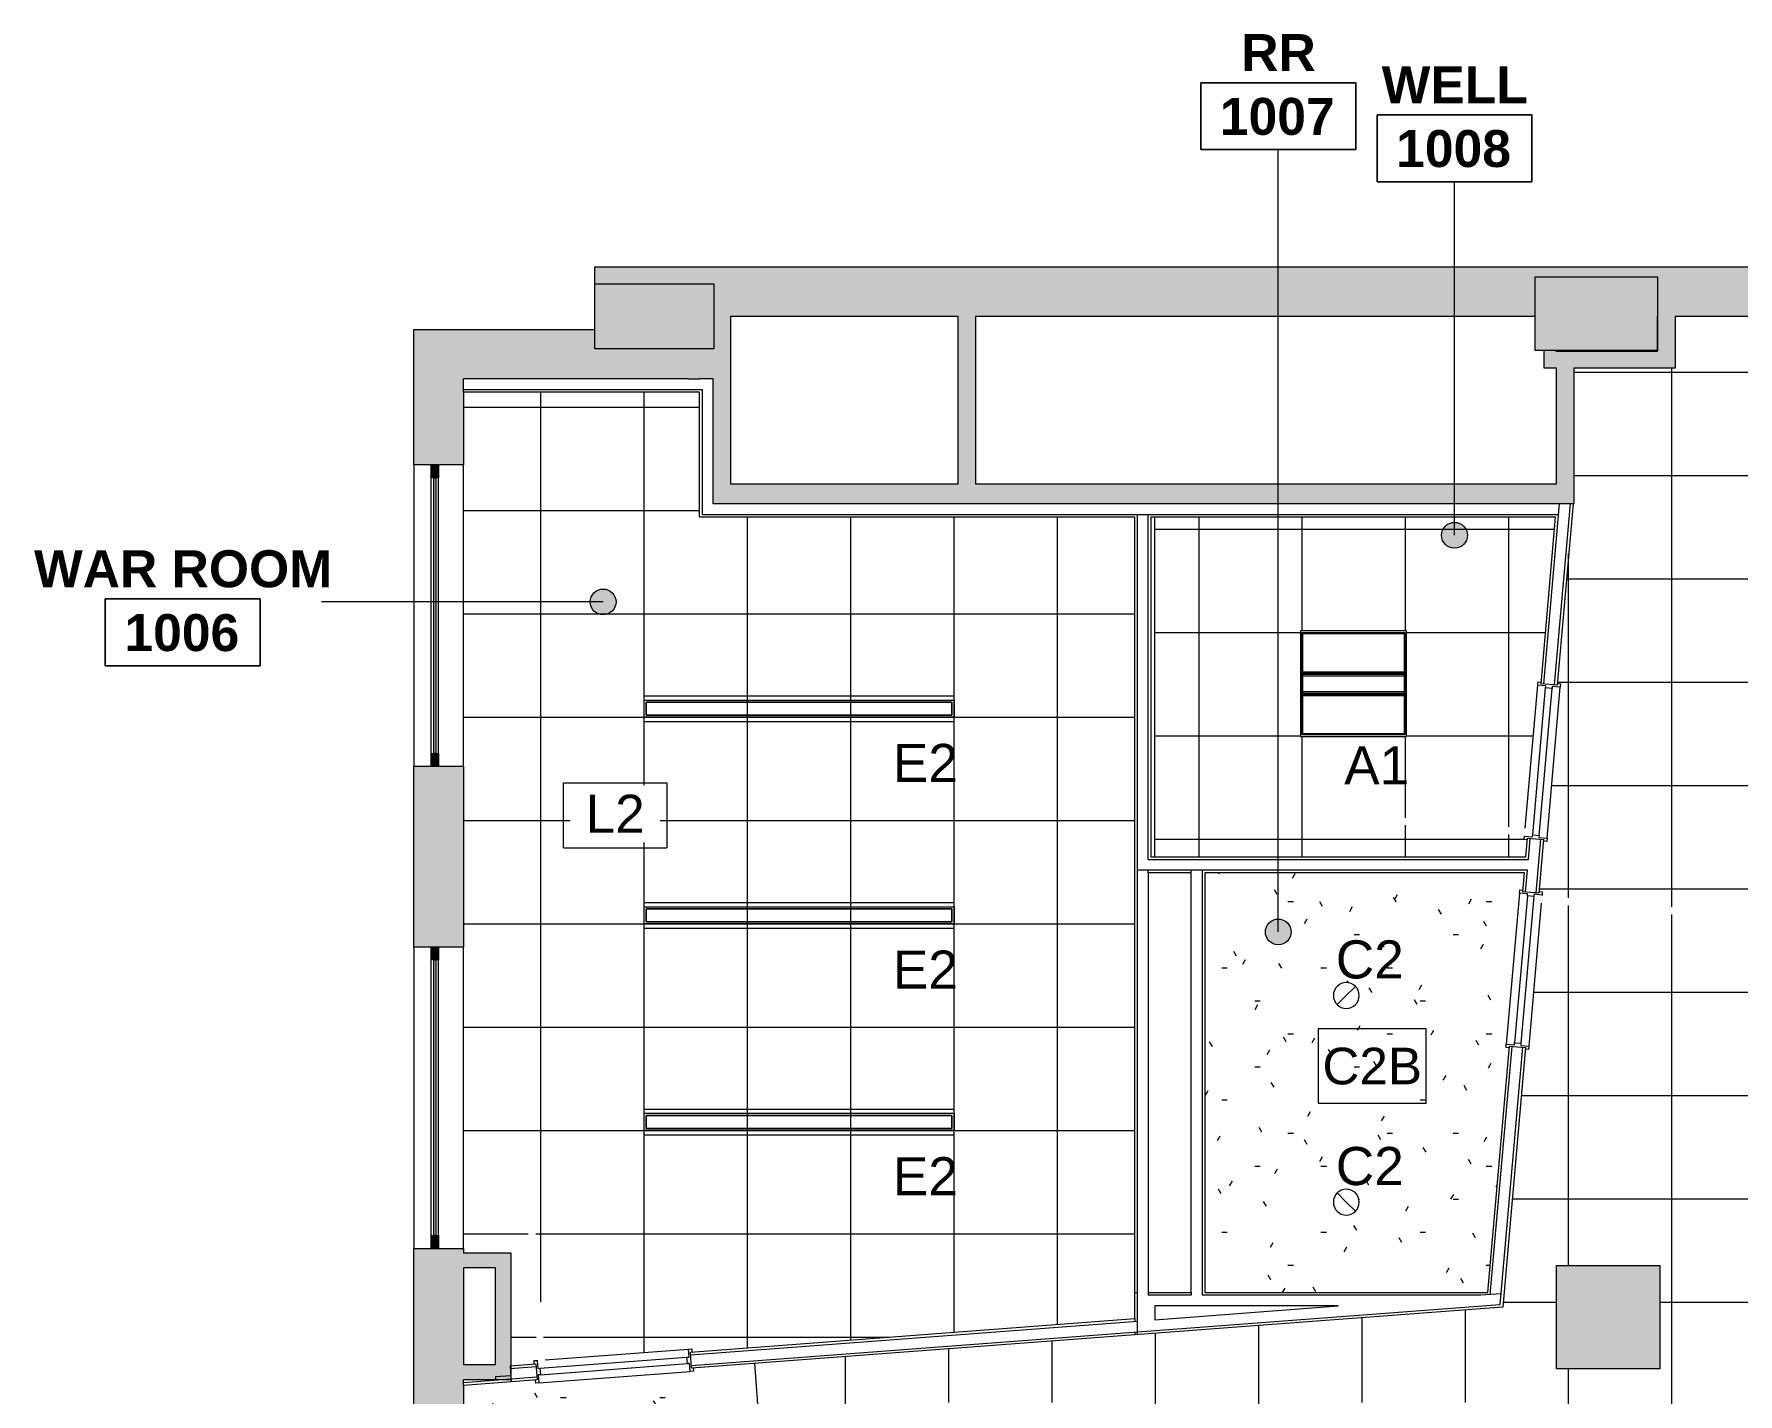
# Model space of a CAD drawing. Header units: inches. Extents: x 4387 to 7158, y 1246 to 2590.
# Drawn here: x 5084.7 to 5480.6, y 2274.1 to 2590 of the extents above; entities that cross this region are included whole.
import ezdxf

# ---------------------------------------------------------------- set-up
doc = ezdxf.new("R2010")
doc.units = ezdxf.units.IN
doc.header["$MEASUREMENT"] = 0
for name, color, linetype, lineweight in [('A-ANNO-KEYN', 231, 'Continuous', 9), ('A-AREA-IDEN', 2, 'Continuous', 9), ('A-CLNG', 13, 'Continuous', 13), ('A-CLNG-IDEN', 151, 'Continuous', 9), ('A-CLNG-PATT', 13, 'Continuous', 13), ('A-DOOR', 31, 'Continuous', 13), ('A-GLAZ-CURT', 52, 'Continuous', 13), ('A-GLAZ-CWMG', 51, 'Continuous', 13), ('A-WALL', 113, 'Continuous', 13), ('A-WALL-PATT', 111, 'Continuous', 13), ('E-LITE-EQPM', 33, 'Continuous', 9), ('E-LITE-EQPM-IDEN', 33, 'Continuous', 9), ('I-WALL', 2, 'Continuous', 13), ('S-COLS', 52, 'Continuous', 13)]:
    doc.layers.add(name, color=color, linetype=linetype, lineweight=lineweight)
doc.styles.add('Arial', font='arial.ttf', dxfattribs={"height": 8.851796})
doc.styles.add('Swis721 Lt BT', font='swissl.ttf', dxfattribs={"height": 8.514638})
doc.styles.add('Swis721 Lt BT_B', font='', dxfattribs={"height": 8.583975})
doc.styles.get('Swis721 Lt BT_B').set_extended_font_data('Swis721 Lt BT', bold=True)
pattern_1 = [(0, (0, 0), (30.72, 7.68), [1.267, -21.773, 1.267, -21.773, -122.88]), (0, (0, 0), (30.72, 7.68), [-46.08, 1.267, -44.813, 1.267, -21.773, -53.76]), (0, (0, 0), (30.72, 7.68), [-115.2, 1.267, -14.093, 1.267, -37.133]), (120, (11.52, 3.84), (-22.011075, 22.7643), [1.267, -21.773, 1.267, -21.773, -122.88]), (120, (11.52, 3.84), (-22.011075, 22.7643), [-46.08, 1.267, -44.813, 1.267, -21.773, -53.76]), (120, (11.52, 3.84), (-22.011075, 22.7643), [-115.2, 1.267, -14.093, 1.267, -37.133]), (240, (15.36, 19.2), (-8.708925, -30.4443), [1.267, -21.773, 1.267, -21.773, -122.88]), (240, (15.36, 19.2), (-8.708925, -30.4443), [-46.08, 1.267, -44.813, 1.267, -21.773, -53.76]), (240, (15.36, 19.2), (-8.708925, -30.4443), [-115.2, 1.267, -14.093, 1.267, -37.133])]

# ---------------------------------------------------------------- blocks, each defined once
blk = doc.blocks.new('Concrete-Rectangular-Column - 24 X 24-5769410-10TH FLOOR RCP')
at = {"layer": 'S-COLS'}
blk.add_hatch(color=10, dxfattribs=at).paths.add_polyline_path([(-12, -12), (12, -12), (12, 12), (-12, 12), (-12, -2.04)], flags=0)
at = {"layer": 'S-COLS', "color": 8, "lineweight": 20}
for p, q in [((-12, 12), (12, 12)), ((-12, -12), (-12, 12)), ((12, 12), (12, -12)), ((12, -12), (-12, -12))]:
    blk.add_line(p, q, dxfattribs=at)
blk = doc.blocks.new('Concrete-Rectangular-Column - 17 7_128 X 28 95_256-4406401-10TH FLOOR RCP')
at = {"layer": 'S-COLS'}
blk.add_hatch(color=10, dxfattribs=at).paths.add_polyline_path([(8.53, -12.11), (8.53, 14.19), (-8.53, 14.19), (-8.53, -14.19), (8.53, -14.19)], flags=0)
at = {"layer": 'S-COLS', "color": 8, "lineweight": 20}
for p, q in [((-8.53, 14.19), (8.53, 14.19)), ((-8.53, -14.19), (-8.53, 14.19)), ((8.53, 14.19), (8.53, -14.19)), ((8.53, -14.19), (-8.53, -14.19))]:
    blk.add_line(p, q, dxfattribs=at)
blk = doc.blocks.new('Concrete-Rectangular-Column - 27 177_256 X 15 11_128-4406402-10TH FLOOR RCP')
at = {"layer": 'S-COLS'}
blk.add_hatch(color=10, dxfattribs=at).paths.add_polyline_path([(-13.85, -7.54), (13.85, -7.54), (13.85, 7.54), (-13.85, 7.54), (-13.85, -3)], flags=0)
at = {"layer": 'S-COLS', "color": 8, "lineweight": 20}
for p, q in [((-13.85, 7.54), (13.85, 7.54)), ((-13.85, -7.54), (-13.85, 7.54)), ((13.85, 7.54), (13.85, -7.54)), ((13.85, -7.54), (-13.85, -7.54))]:
    blk.add_line(p, q, dxfattribs=at)
blk = doc.blocks.new('System Panel - Glazed-4424253-10TH FLOOR RCP')
at = {"layer": 'A-GLAZ-CURT'}
blk.add_hatch(color=10, dxfattribs=at).paths.add_polyline_path([(-32, 0.25), (-32, -0.25), (32, -0.25), (32, 0.25), (-17.66, 0.25)], flags=0)
at = {"layer": 'A-GLAZ-CURT', "color": 8, "lineweight": 20}
for p, q in [((-32, -0.25), (-32, 0.25)), ((-32, 0.25), (32, 0.25)), ((32, 0.25), (32, -0.25)), ((32, -0.25), (-32, -0.25))]:
    blk.add_line(p, q, dxfattribs=at)
blk = doc.blocks.new('Rectangular Mullion - 3_ x 1 3_4_-4401018-10TH FLOOR RCP')
at = {"layer": 'A-GLAZ-CWMG'}
blk.add_hatch(color=10, dxfattribs=at).paths.add_polyline_path([(0, -0.25), (0, 0.88), (-3, 0.88), (-3, -0.88), (0, -0.88)], flags=0)
at = {"layer": 'A-GLAZ-CWMG', "color": 8, "lineweight": 20}
for p, q in [((-3, 0.88), (0, 0.88)), ((-3, -0.88), (-3, 0.88)), ((0, 0.88), (0, -0.88)), ((0, -0.88), (-3, -0.88))]:
    blk.add_line(p, q, dxfattribs=at)
blk = doc.blocks.new('Rectangular Mullion - 3_ x 1 3_4_-4424251-10TH FLOOR RCP')
at = {"layer": 'A-GLAZ-CWMG', "color": 55}
for p, q in [((5176.95, 2422.94), (5176.95, 2486.94)), ((5178.7, 2422.94), (5178.7, 2486.94))]:
    blk.add_line(p, q, dxfattribs=at)
blk = doc.blocks.new('Rectangular Mullion - 3_ x 1 3_4_-4401019-10TH FLOOR RCP')
at = {"layer": 'A-GLAZ-CWMG'}
blk.add_hatch(color=10, dxfattribs=at).paths.add_polyline_path([(-3, 0.88), (0, 0.88), (0, -0.88), (-3, -0.88), (-3, 0.25)], flags=0)
at = {"layer": 'A-GLAZ-CWMG', "color": 8, "lineweight": 20}
for p, q in [((0, 0.88), (-3, 0.88)), ((-3, 0.88), (-3, -0.88)), ((0, -0.88), (0, 0.88)), ((-3, -0.88), (0, -0.88))]:
    blk.add_line(p, q, dxfattribs=at)
blk = doc.blocks.new('Single Flush_No Glass - 3_-0_x8_-0_-6099029-10TH FLOOR RCP')
at = {"layer": 'A-DOOR', "lineweight": 9}
for p, q in [((-14.38, 1.79), (-14.38, 2.54)), ((-14.38, 2.54), (-13.63, 2.54)), ((21.62, 2.54), (-13.63, 2.54)), ((-13.63, 2.54), (-13.63, 0.66)), ((-13.63, 0.66), (-13.13, 0.66)), ((21.12, 0.66), (-13.13, 0.66)), ((-13.13, 0.66), (-13.13, -0.84)), ((21.12, -0.84), (21.12, 0.66)), ((21.12, 0.66), (21.62, 0.66)), ((21.62, 0.66), (21.62, 2.54)), ((21.62, 2.54), (22.37, 2.54)), ((22.37, 2.54), (22.37, 1.79)), ((-14.38, -2.71), (-14.38, -1.96)), ((-13.63, -2.71), (-14.38, -2.71)), ((-13.13, -0.84), (-13.63, -0.84)), ((-13.63, -0.84), (-13.63, -2.71)), ((19.74, -2.71), (-13.63, -2.71)), ((21.12, -0.84), (-13.13, -0.84)), ((21.62, -0.84), (21.12, -0.84)), ((21.62, -2.71), (21.49, -2.71)), ((21.62, -2.71), (21.62, -0.84)), ((22.37, -2.71), (21.62, -2.71)), ((22.37, -1.96), (22.37, -2.71))]:
    blk.add_line(p, q, dxfattribs=at)
blk = doc.blocks.new('Single Flush_No Glass - 3_-0_x8_-0_-4562045-10TH FLOOR RCP')
at = {"layer": 'A-DOOR', "lineweight": 9}
for p, q in [((-14.38, 1.79), (-14.38, 2.54)), ((-14.38, 2.54), (-13.63, 2.54)), ((21.62, 2.54), (-13.63, 2.54)), ((-13.63, 2.54), (-13.63, 0.66)), ((-13.63, 0.66), (-13.13, 0.66)), ((21.12, 0.66), (-13.13, 0.66)), ((-13.13, 0.66), (-13.13, -0.84)), ((21.12, -0.84), (21.12, 0.66)), ((21.12, 0.66), (21.62, 0.66)), ((21.62, 0.66), (21.62, 2.54)), ((21.62, 2.54), (22.37, 2.54)), ((22.37, 2.54), (22.37, 1.79)), ((-14.38, -2.71), (-14.38, -1.96)), ((-13.63, -2.71), (-14.38, -2.71)), ((-13.13, -0.84), (-13.63, -0.84)), ((-13.63, -0.84), (-13.63, -2.71)), ((19.74, -2.71), (-13.63, -2.71)), ((21.12, -0.84), (-13.13, -0.84)), ((21.62, -0.84), (21.12, -0.84)), ((21.62, -2.71), (21.49, -2.71)), ((21.62, -2.71), (21.62, -0.84)), ((22.37, -2.71), (21.62, -2.71)), ((22.37, -1.96), (22.37, -2.71))]:
    blk.add_line(p, q, dxfattribs=at)
blk = doc.blocks.new('Single Flush_No Glass - 3_-0_x8_-0_-6278810-10TH FLOOR RCP')
at = {"layer": 'A-DOOR', "lineweight": 9}
for p, q in [((-14.38, 1.79), (-14.38, 2.54)), ((-14.38, 2.54), (-13.63, 2.54)), ((21.62, 2.54), (-13.63, 2.54)), ((-13.63, 2.54), (-13.63, 0.66)), ((-13.63, 0.66), (-13.13, 0.66)), ((21.12, 0.66), (-13.13, 0.66)), ((-13.13, 0.66), (-13.13, -0.84)), ((21.12, -0.84), (21.12, 0.66)), ((21.12, 0.66), (21.62, 0.66)), ((21.62, 0.66), (21.62, 2.54)), ((21.62, 2.54), (22.37, 2.54)), ((22.37, 2.54), (22.37, 1.79)), ((-14.38, -2.71), (-14.38, -1.96)), ((-13.63, -2.71), (-14.38, -2.71)), ((-13.13, -0.84), (-13.63, -0.84)), ((-13.63, -0.84), (-13.63, -2.71)), ((19.74, -2.71), (-13.63, -2.71)), ((21.12, -0.84), (-13.13, -0.84)), ((21.62, -0.84), (21.12, -0.84)), ((21.62, -2.71), (21.49, -2.71)), ((21.62, -2.71), (21.62, -0.84)), ((22.37, -2.71), (21.62, -2.71)), ((22.37, -1.96), (22.37, -2.71))]:
    blk.add_line(p, q, dxfattribs=at)
blk = doc.blocks.new('Downlight - Recessed Can - C2 - 6_ Downlight - Flangeless-5983455-10TH FLOOR RCP')
at = {"layer": 'E-LITE-EQPM'}
for q in [(-2.12, -2.12), (2.12, 2.12)]:
    blk.add_line((0, 0), q, dxfattribs=at)
for start, end in [(360, 180), (180, 360)]:
    blk.add_arc((0, 0), 3, start, end, dxfattribs=at)
blk = doc.blocks.new('Downlight - Recessed Can - C2 - 6_ Downlight - Flangeless-6008782-10TH FLOOR RCP')
at = {"layer": 'E-LITE-EQPM'}
for q in [(-2.12, 2.12), (2.12, -2.12)]:
    blk.add_line((0, 0), q, dxfattribs=at)
for start, end in [(0, 180), (180, 0)]:
    blk.add_arc((0, 0), 3, start, end, dxfattribs=at)
blk = doc.blocks.new('L-Recessed-Axis-Plano - A1 - 2 X 2-4924522-10TH FLOOR RCP')
at = {"layer": 'E-LITE-EQPM'}
for p, q in [((11.91, 11.87), (-11.91, 11.87)), ((-11.91, 11.87), (-11.91, -11.88)), ((-11.88, -11.56), (-11.88, 11.56)), ((-11.88, 11.56), (11.87, 11.56)), ((11.87, 11.56), (11.87, -11.56)), ((11.91, -11.88), (11.91, 11.87)), ((-11.88, 2.74), (11.87, 2.74)), ((11.87, 2.51), (-11.88, 2.51)), ((-11.88, 2.3), (11.87, 2.3)), ((-11.88, 2.2), (11.87, 2.2)), ((-11.88, 1.83), (11.87, 1.83)), ((-11.88, -1.83), (11.87, -1.83)), ((-11.88, -2.2), (11.87, -2.2)), ((-11.88, -2.3), (11.87, -2.3)), ((-11.88, -2.51), (11.87, -2.51)), ((-11.88, -2.74), (11.87, -2.74)), ((-11.91, -11.88), (11.91, -11.88)), ((11.87, -11.56), (-11.88, -11.56))]:
    blk.add_line(p, q, dxfattribs=at)
blk = doc.blocks.new('L-Ceiling Light - Linear Box - 4X6-5593300-10TH FLOOR RCP')
at = {"layer": 'E-LITE-EQPM'}
for p, q in [((-36, 3), (36, 3)), ((-36, -2), (-36, 2)), ((-36, 2), (36, 2)), ((-36, -2), (-36, 2)), ((-36, 2), (36, 2)), ((-35.5, -1.5), (-35.5, 1.5)), ((-35.5, 1.5), (35.5, 1.5)), ((35.5, 1.5), (-35.5, 1.5)), ((-35.5, 1.5), (-35.5, -1.5)), ((35.5, 1.5), (35.5, -1.5)), ((35.5, -1.5), (35.5, 1.5)), ((36, 2), (36, -2)), ((36, 2), (36, -2)), ((36, -2), (-36, -2)), ((36, -2), (-36, -2)), ((-36, -3), (36, -3)), ((35.5, -1.5), (-35.5, -1.5)), ((-35.5, -1.5), (35.5, -1.5))]:
    blk.add_line(p, q, dxfattribs=at)
blk = doc.blocks.new('OTJ_ Room Tag - Room Name _ Number-360227-10TH FLOOR RCP')
at = {"layer": 'A-AREA-IDEN'}
for p, q in [((-0.1881, -0.1636), (-0.1881, -0.0018)), ((-0.1881, -0.0018), (0.1869, -0.0018)), ((0.1869, -0.0018), (-0.1881, -0.0018)), ((-0.1881, -0.0018), (-0.1881, -0.1636)), ((0.1869, -0.0018), (0.1869, -0.1636)), ((0.1869, -0.1636), (0.1869, -0.0018)), ((0.1869, -0.1636), (-0.1881, -0.1636)), ((-0.1881, -0.1636), (0.1869, -0.1636))]:
    blk.add_line(p, q, dxfattribs=at)
blk = doc.blocks.new('Keynote Tag - Keynote Number - Boxed-135510-10TH FLOOR RCP')
at = {"layer": 'A-ANNO-KEYN'}
for p, q in [((-0.125, -0.0792), (-0.125, 0.0781)), ((-0.125, 0.0781), (0.125, 0.0781)), ((0.125, 0.0781), (0.125, -0.0792)), ((-0.125, -0.0792), (0.125, -0.0792))]:
    blk.add_line(p, q, dxfattribs=at)

msp = doc.modelspace()

# ---------------------------------------------------------------- hatches: boundary and pattern name
at = {"layer": 'A-AREA-IDEN'}
h = msp.add_hatch(color=256, dxfattribs=at)
edge = h.paths.add_edge_path(flags=0)
edge.add_arc((5414.73, 2473.59), 3, 0, 360)
h = msp.add_hatch(color=256, dxfattribs=at)
edge = h.paths.add_edge_path(flags=0)
edge.add_arc((5216.92, 2458.11), 3, 0, 360)
h = msp.add_hatch(color=256, dxfattribs=at)
edge = h.paths.add_edge_path(flags=0)
edge.add_arc((5373.78, 2381.45), 3, 0, 360)
at = {"layer": 'A-CLNG-PATT'}
h = msp.add_hatch(dxfattribs=at)
h.set_pattern_fill('FP_37', color=256, style=0, pattern_type=2)
h.set_pattern_definition([(0, (5657.23, 2415.436), (0, -24), []), (270, (5657.23, 2415.436), (-24, -1e-15), [])])
h.paths.add_polyline_path([(5286.8, 2088.94), (5506.75, 2088.94), (5506.75, 2092.81), (5506, 2092.81), (5506, 2129.56), (5506.75, 2129.56), (5506.75, 2136.94), (5531.25, 2136.94), (5531.25, 2262.81), (5530.5, 2262.81), (5530.5, 2299.56), (5531.25, 2299.56), (5531.25, 2319.06), (5849.23, 2319.06), (5849.21, 2398.38), (5845.48, 2398.67), (5845.48, 2524.44), (5736.96, 2524.44), (5736.96, 2511.94), (5707.46, 2511.94), (5707.46, 2524.44), (5465.96, 2524.44), (5465.96, 2512.44), (5442.46, 2512.44), (5442.46, 2480.94), (5442.26, 2480.94), (5438.61, 2439.15), (5439.36, 2439.09), (5436.15, 2402.48), (5435.41, 2402.54), (5434.38, 2390.84), (5435.13, 2390.77), (5435.06, 2389.9), (5469.92, 2386.85), (5469.77, 2385.11), (5434.9, 2388.16), (5431.93, 2354.16), (5431.18, 2354.23), (5425.94, 2294.31), (5252.14, 2281.21), (5257.67, 2207.84), (5448.03, 2222.19), (5450.12, 2194.53), (5446.38, 2194.24), (5445.96, 2199.73), (5279.4, 2187.18), (5285.31, 2108.72)], flags=0)
h.paths.add_polyline_path([(5442.46, 2151.35), (5417.23, 2151.35), (5417.23, 2175.91), (5465.86, 2175.91), (5465.86, 2151.35), (5443.41, 2151.35)], flags=0)
h.paths.add_polyline_path([(5321.23, 2151.35), (5321.23, 2175.91), (5369.86, 2175.91), (5369.86, 2151.35)], flags=0)
h.paths.add_polyline_path([(5512.39, 2247.6), (5488.82, 2247.6), (5488.82, 2272.16), (5513.45, 2272.16), (5513.45, 2247.6), (5512.69, 2247.6)], flags=0)
h.paths.add_polyline_path([(5296.82, 2247.6), (5296.82, 2272.16), (5321.45, 2272.16), (5321.45, 2247.6), (5305.44, 2247.6)], flags=0)
h.paths.add_polyline_path([(5403.94, 2247.6), (5392.82, 2247.6), (5392.82, 2272.16), (5417.45, 2272.16), (5417.45, 2247.6)], flags=0)
h.paths.add_polyline_path([(5438.46, 2279.94), (5438.46, 2303.94), (5462.46, 2303.94), (5462.46, 2279.94), (5442.46, 2279.94)], flags=0)
h.paths.add_polyline_path([(5488.82, 2367.6), (5488.82, 2392.16), (5513.45, 2392.16), (5513.45, 2367.6), (5512.39, 2367.6)], flags=0)
h.paths.add_polyline_path([(5680.82, 2367.6), (5680.82, 2392.16), (5705.45, 2392.16), (5705.45, 2367.6)], flags=0)
h.paths.add_polyline_path([(5596.42, 2367.6), (5584.82, 2367.6), (5584.82, 2392.16), (5609.45, 2392.16), (5609.45, 2367.6)], flags=0)
h.paths.add_polyline_path([(5776.82, 2367.6), (5776.82, 2392.16), (5801.45, 2392.16), (5801.45, 2367.6), (5788.33, 2367.6)], flags=0)
h.paths.add_polyline_path([(5488.82, 2463.6), (5488.82, 2488.16), (5513.45, 2488.16), (5513.45, 2463.6), (5502.18, 2463.6)], flags=0)
h.paths.add_polyline_path([(5609.45, 2463.6), (5584.82, 2463.6), (5584.82, 2488.16), (5609.45, 2488.16), (5609.45, 2484.22)], flags=0)
h.paths.add_polyline_path([(5680.82, 2463.6), (5680.82, 2488.16), (5705.45, 2488.16), (5705.45, 2463.6)], flags=0)
h.paths.add_polyline_path([(5776.82, 2463.6), (5776.82, 2488.16), (5801.45, 2488.16), (5801.45, 2463.6), (5788.33, 2463.6)], flags=0)
h.paths.add_polyline_path([(5711.39, 2515.87), (5733.02, 2515.87), (5733.02, 2517.33), (5711.66, 2517.33), (5711.66, 2524.44), (5711.39, 2524.44)], flags=0)
h = msp.add_hatch(dxfattribs=at)
h.set_pattern_fill('FP_26', color=256, style=0, pattern_type=2)
h.set_pattern_definition([(90, (5274.458, 2407.32), (24, -1e-15), []), (0, (5274.458, 2407.32), (0, -24), [])])
h.paths.add_polyline_path([(5195.46, 2280.7), (5200.92, 2281.14), (5200.87, 2281.86), (5201.74, 2281.93), (5199.11, 2316.83), (5200.86, 2316.96), (5203.49, 2282.06), (5237.52, 2284.62), (5237.57, 2283.88), (5340.46, 2291.63), (5340.46, 2477.81), (5239.33, 2477.81), (5239.33, 2506.81), (5184.46, 2506.81), (5184.46, 2306.94), (5195.46, 2306.94), (5195.46, 2280.94)], flags=0)
h = msp.add_hatch(dxfattribs=at)
h.set_pattern_fill('FP_25', color=256, style=0, pattern_type=2)
h.set_pattern_definition([(0, (5379.354, 2451.002), (0, -24), []), (270, (5379.354, 2451.002), (-24, -1e-15), [])])
h.paths.add_polyline_path([(5431.32, 2398.91), (5431.67, 2402.87), (5430.92, 2402.94), (5430.99, 2403.81), (5396.13, 2406.86), (5396.28, 2408.6), (5431.15, 2405.55), (5434.13, 2439.55), (5434.87, 2439.48), (5438.23, 2477.81), (5345.08, 2477.81), (5345.08, 2398.91), (5431.27, 2398.91)], flags=0)
h.paths.add_polyline_path([(5403.57, 2426.85), (5378.95, 2426.85), (5378.95, 2451.41), (5403.57, 2451.41), (5403.57, 2434.51)], flags=0)
h = msp.add_hatch(dxfattribs=at)
h.set_pattern_fill('FP_13', color=256, style=0, pattern_type=2)
h.set_pattern_definition(pattern_1)
h.paths.add_polyline_path([(5422.47, 2297.69), (5427.44, 2354.55), (5426.7, 2354.66), (5429.9, 2391.23), (5430.65, 2391.16), (5431, 2395.16), (5356.71, 2395.16), (5356.71, 2297.69), (5422.42, 2297.69)], flags=0)
h.paths.add_polyline_path([(5389.59, 2315.69), (5388.81, 2315.79), (5388.09, 2316.09), (5387.47, 2316.56), (5386.99, 2317.19), (5386.69, 2317.91), (5386.59, 2318.69), (5386.69, 2319.46), (5386.99, 2320.19), (5387.47, 2320.81), (5388.09, 2321.28), (5388.81, 2321.58), (5389.73, 2321.67), (5390.36, 2321.58), (5391.09, 2321.28), (5391.71, 2320.81), (5392.19, 2320.19), (5392.49, 2319.46), (5392.59, 2318.69), (5392.49, 2317.91), (5392.19, 2317.19), (5391.71, 2316.56), (5391.09, 2316.09), (5390.36, 2315.79)], flags=0)
h.paths.add_polyline_path([(5389.59, 2363.69), (5388.81, 2363.79), (5388.09, 2364.09), (5387.47, 2364.56), (5386.99, 2365.19), (5386.69, 2365.91), (5386.59, 2366.69), (5386.69, 2367.46), (5386.99, 2368.19), (5387.47, 2368.81), (5388.09, 2369.28), (5388.81, 2369.58), (5389.59, 2369.69), (5390.36, 2369.58), (5391.09, 2369.28), (5391.71, 2368.81), (5392.19, 2368.19), (5392.49, 2367.46), (5392.59, 2366.69), (5392.49, 2365.91), (5392.19, 2365.19), (5391.71, 2364.56), (5391.09, 2364.09), (5390.36, 2363.79)], flags=0)
h = msp.add_hatch(dxfattribs=at)
h.set_pattern_fill('FP_39', color=256, style=0, pattern_type=2)
h.set_pattern_definition(pattern_1)
h.paths.add_polyline_path([(5184.45, 2058.03), (5267.51, 2077.2), (5252.14, 2281.21), (5237.86, 2280.11), (5237.91, 2279.39), (5201.26, 2276.63), (5201.21, 2277.37), (5184.46, 2276.1), (5184.45, 2059.72)], flags=0)
h.paths.add_polyline_path([(5225.11, 2091.84), (5224.33, 2091.91), (5223.6, 2092.18), (5222.96, 2092.64), (5222.46, 2093.24), (5222.14, 2093.95), (5222.01, 2094.73), (5222.08, 2095.51), (5222.35, 2096.24), (5222.81, 2096.88), (5223.41, 2097.38), (5224.14, 2097.71), (5224.89, 2097.83), (5225.67, 2097.76), (5226.41, 2097.49), (5227.05, 2097.03), (5227.55, 2096.43), (5227.87, 2095.72), (5228, 2094.94), (5227.87, 2094.01), (5227.66, 2093.43), (5227.2, 2092.79), (5226.6, 2092.29), (5225.89, 2091.97)], flags=0)
h.paths.add_polyline_path([(5223.37, 2139.81), (5222.59, 2139.88), (5221.85, 2140.15), (5221.21, 2140.61), (5220.72, 2141.21), (5220.39, 2141.92), (5220.26, 2142.69), (5220.33, 2143.47), (5220.61, 2144.21), (5221.06, 2144.85), (5221.66, 2145.35), (5222.38, 2145.67), (5223.15, 2145.8), (5223.93, 2145.73), (5224.66, 2145.45), (5225.32, 2144.97), (5225.8, 2144.4), (5226.12, 2143.69), (5226.26, 2142.91), (5226.12, 2141.98), (5225.91, 2141.4), (5225.45, 2140.76), (5224.85, 2140.26), (5224.12, 2139.93), (5223.41, 2139.81)], flags=0)
h.paths.add_polyline_path([(5221.62, 2187.77), (5220.84, 2187.85), (5220.11, 2188.12), (5219.47, 2188.57), (5218.97, 2189.18), (5218.64, 2189.89), (5218.51, 2190.66), (5218.64, 2191.59), (5218.86, 2192.18), (5219.31, 2192.81), (5219.92, 2193.31), (5220.63, 2193.64), (5221.4, 2193.77), (5222.18, 2193.7), (5222.91, 2193.42), (5223.55, 2192.97), (5224.05, 2192.37), (5224.38, 2191.65), (5224.51, 2190.88), (5224.43, 2190.1), (5224.16, 2189.37), (5223.71, 2188.73), (5223.1, 2188.23), (5222.39, 2187.9)], flags=0)
h.paths.add_polyline_path([(5219.87, 2235.74), (5219.09, 2235.82), (5218.36, 2236.09), (5217.72, 2236.54), (5217.22, 2237.15), (5216.9, 2237.86), (5216.77, 2238.63), (5216.9, 2239.56), (5217.11, 2240.14), (5217.57, 2240.78), (5218.17, 2241.28), (5218.88, 2241.61), (5219.65, 2241.74), (5220.43, 2241.66), (5221.17, 2241.39), (5221.81, 2240.94), (5222.31, 2240.33), (5222.63, 2239.62), (5222.76, 2238.85), (5222.69, 2238.07), (5222.41, 2237.34), (5221.96, 2236.7), (5221.36, 2236.2), (5220.65, 2235.87)], flags=0)
at = {"layer": 'A-WALL-PATT', "lineweight": 9}
for points in [[(5214.98, 2531.98), (5221.48, 2531.98), (5221.48, 2535.94), (5214.98, 2535.94)], [(5242.67, 2524.44), (5433.5, 2524.44), (5433.5, 2533.62), (5461.87, 2533.62), (5461.91, 2524.44), (5711.66, 2524.44), (5711.66, 2533.54), (5735.25, 2533.54), (5735.25, 2524.44), (5981.77, 2524.44), (5981.77, 2533.54), (6005.37, 2533.54), (6005.37, 2524.44), (6198.86, 2524.44), (6198.86, 2533.54), (6222.46, 2533.54), (6222.46, 2524.44), (6268.46, 2524.44), (6268.46, 2535.94), (5221.48, 2535.94), (5221.48, 2531.98), (5242.67, 2531.98), (5242.67, 2526.2)], [(5242.46, 2485.53), (5246.51, 2485.53), (5246.51, 2524.44), (5242.67, 2524.44), (5242.67, 2516.89), (5242.46, 2516.89), (5242.46, 2509.94)], [(5303.46, 2485.53), (5303.46, 2524.44), (5299.41, 2524.44), (5299.41, 2485.53)], [(5465.96, 2516.37), (5465.96, 2524.44), (5461.91, 2524.44), (5461.91, 2516.37)], [(5236.68, 2509.94), (5242.46, 2509.94), (5242.46, 2516.89), (5214.98, 2516.89), (5214.98, 2521.44), (5184.46, 2521.44), (5184.46, 2509.94), (5236.46, 2509.94)], [(5443.41, 2512.44), (5465.96, 2512.44), (5465.96, 2516.37), (5435.57, 2516.37), (5435.57, 2512.44), (5442.46, 2512.44)], [(5442.46, 2485.53), (5442.46, 2512.44), (5438.41, 2512.44), (5438.41, 2485.53), (5438.5, 2485.53)], [(5403.57, 2480.94), (5442.46, 2480.94), (5442.46, 2485.53), (5242.46, 2485.53), (5242.46, 2480.94), (5378.95, 2480.94)], [(5184.46, 2303.44), (5195.46, 2303.44), (5195.46, 2306.94), (5184.46, 2306.94)], [(5195.46, 2277.44), (5195.46, 2303.44), (5191.96, 2303.44), (5191.96, 2277.44), (5193.94, 2277.45), (5195.34, 2277.56)], [(5184.72, 2277.44), (5191.96, 2277.44), (5191.96, 2280.94), (5184.46, 2280.94), (5184.46, 2277.44)]]:
    msp.add_hatch(color=7, dxfattribs=at).paths.add_polyline_path(points, flags=0)
h = msp.add_hatch(color=7, dxfattribs=at)
h.paths.add_polyline_path([(5182.33, 2172.44), (5184.46, 2172.44), (5184.45, 2196.44), (5172.96, 2196.44), (5172.96, 2172.44), (5180.7, 2172.44)], flags=0)
h.paths.add_polyline_path([(5172.96, 2266.44), (5184.46, 2266.44), (5184.46, 2307.94), (5172.96, 2307.94), (5172.96, 2273)], flags=0)
h.paths.add_polyline_path([(5184.09, 2377.94), (5184.46, 2377.94), (5184.46, 2419.94), (5172.96, 2419.94), (5172.96, 2377.94)], flags=0)
h.paths.add_polyline_path([(5184.09, 2489.94), (5184.46, 2489.94), (5184.46, 2521.44), (5172.96, 2521.44), (5172.96, 2489.94)], flags=0)

# ---------------------------------------------------------------- linework, layer by layer
at = {"layer": 'A-AREA-IDEN'}
for p, q in [((5373.78, 2381.45), (5373.78, 2563.19)), ((5414.73, 2473.59), (5414.73, 2555.72)), ((5216.92, 2458.11), (5151.47, 2458.11))]:
    msp.add_line(p, q, dxfattribs=at)
for centre in [(5414.73, 2473.59), (5216.92, 2458.11), (5373.78, 2381.45)]:
    msp.add_circle(centre, 3, dxfattribs=at)
at = {"layer": 'A-CLNG'}
for p, q in [((5442.46, 2516.56), (5442.46, 2516.37)), ((5345.08, 2398.91), (5345.08, 2477.82)), ((5403.57, 2451.41), (5378.95, 2451.41)), ((5378.95, 2451.41), (5378.95, 2426.85)), ((5403.57, 2426.85), (5403.57, 2451.41)), ((5378.95, 2426.85), (5403.57, 2426.85)), ((5257.67, 2207.84), (5252.14, 2281.21))]:
    msp.add_line(p, q, dxfattribs=at)
for centre, start, end in [((5389.59, 2366.69), 0, 180), ((5389.59, 2366.69), 180, 0), ((5389.59, 2318.69), 0, 180), ((5389.59, 2318.69), 180, 0)]:
    msp.add_arc(centre, 3, start, end, dxfattribs=at)
at = {"layer": 'A-CLNG-IDEN', "flags": 128}
msp.add_lwpolyline([(5383.04, 2358.97), (5383.04, 2341.69), (5408.18, 2341.69), (5408.18, 2358.97)], close=True, dxfattribs=at)
at = {"layer": 'A-WALL', "color": 8, "lineweight": 20}
for p, q in [((5214.98, 2535.94), (6268.46, 2535.94)), ((5214.98, 2531.98), (5214.98, 2535.94)), ((5299.41, 2524.44), (5246.51, 2524.44)), ((5246.51, 2524.44), (5246.51, 2485.53)), ((5299.41, 2485.53), (5299.41, 2524.44)), ((5433.5, 2524.44), (5303.46, 2524.44)), ((5303.46, 2524.44), (5303.46, 2485.53)), ((5461.91, 2516.37), (5461.91, 2524.44)), ((5707.46, 2524.44), (5465.96, 2524.44)), ((5465.96, 2524.44), (5465.96, 2512.44)), ((5172.96, 2489.94), (5172.96, 2521.44)), ((5172.96, 2521.44), (5214.98, 2521.44)), ((5435.57, 2512.44), (5435.57, 2516.37)), ((5438.28, 2516.37), (5461.91, 2516.37)), ((5236.68, 2509.94), (5184.46, 2509.94)), ((5242.46, 2480.94), (5242.46, 2509.94)), ((5438.41, 2512.44), (5435.57, 2512.44)), ((5438.41, 2485.53), (5438.41, 2512.44)), ((5442.46, 2512.44), (5442.46, 2480.94)), ((5465.96, 2512.44), (5442.46, 2512.44)), ((5184.46, 2506.81), (5184.46, 2489.94)), ((5184.46, 2489.94), (5172.96, 2489.94)), ((5246.51, 2485.53), (5299.41, 2485.53)), ((5303.46, 2485.53), (5438.41, 2485.53)), ((5442.46, 2480.94), (5242.46, 2480.94)), ((5172.96, 2377.94), (5172.96, 2419.94)), ((5172.96, 2419.94), (5184.46, 2419.94)), ((5184.46, 2419.94), (5184.46, 2377.94)), ((5184.46, 2377.94), (5172.96, 2377.94)), ((5172.96, 2266.44), (5172.96, 2307.94)), ((5172.96, 2307.94), (5184.46, 2307.94)), ((5184.46, 2307.94), (5184.46, 2306.94)), ((5184.46, 2303.44), (5184.46, 2280.94)), ((5184.46, 2276.11), (5184.46, 2266.44))]:
    msp.add_line(p, q, dxfattribs=at)
at = {"layer": 'A-WALL'}
for p, q in [((5184.46, 2506.81), (5184.46, 2509.94)), ((5236.68, 2509.94), (5239.33, 2509.94)), ((5184.46, 2507.44), (5239.96, 2507.44)), ((5239.96, 2507.44), (5239.96, 2478.44)), ((5239.96, 2478.44), (5438.91, 2478.44)), ((5341.08, 2287.92), (5341.08, 2478.44)), ((5343.58, 2398.28), (5343.58, 2478.44)), ((5435.46, 2439.05), (5439.13, 2480.94)), ((5437.95, 2438.83), (5441.64, 2480.94)), ((5431.9, 2398.28), (5432.33, 2403.19)), ((5433.73, 2390.52), (5434.82, 2402.97)), ((5431.68, 2395.78), (5341.08, 2395.78)), ((5343.58, 2398.28), (5431.9, 2398.28)), ((5343.58, 2395.16), (5343.58, 2395.78)), ((5353.58, 2395.16), (5353.58, 2395.78)), ((5356.08, 2395.78), (5356.08, 2297.06)), ((5431.24, 2390.74), (5431.68, 2395.78)), ((5423.05, 2297.23), (5428.1, 2354.87)), ((5425.36, 2294.89), (5430.59, 2354.66)), ((5340.46, 2297.69), (5341.08, 2297.69)), ((5343.58, 2297.69), (5343.58, 2297.06)), ((5353.58, 2297.06), (5343.58, 2297.06)), ((5353.58, 2297.69), (5353.58, 2297.06)), ((5420.84, 2297.06), (5356.08, 2297.06)), ((5425.58, 2297.42), (5420.84, 2297.06)), ((5237.43, 2280.73), (5425.36, 2294.89)), ((5237.25, 2283.22), (5341.08, 2291.05)), ((5340.46, 2291.63), (5340.46, 2291)), ((5340.46, 2288.5), (5340.46, 2287.87)), ((5195.36, 2280.07), (5201.35, 2280.52)), ((5201.53, 2278.03), (5184.46, 2276.74)), ((5184.46, 2276.11), (5184.46, 2277.44))]:
    msp.add_line(p, q, dxfattribs=at)
at = {"layer": 'A-WALL', "color": 55}
for p, q in [((5242.46, 2509.94), (5239.33, 2509.94)), ((5172.96, 2489.94), (5172.96, 2419.94)), ((5184.46, 2419.94), (5184.46, 2489.94)), ((5172.96, 2377.94), (5172.96, 2307.94)), ((5184.46, 2307.94), (5184.46, 2377.94))]:
    msp.add_line(p, q, dxfattribs=at)
at = {"layer": 'I-WALL'}
for p, q in [((5239.33, 2506.81), (5184.46, 2506.81)), ((5239.33, 2477.81), (5239.33, 2506.81)), ((5442.26, 2480.94), (5438.58, 2438.78)), ((5340.46, 2477.81), (5239.33, 2477.81)), ((5340.46, 2291.63), (5340.46, 2477.81)), ((5438.23, 2477.81), (5344.21, 2477.81)), ((5344.21, 2477.81), (5344.21, 2398.91)), ((5434.84, 2439.11), (5438.23, 2477.81)), ((5438.58, 2438.78), (5434.84, 2439.11)), ((5431.32, 2398.91), (5431.7, 2403.24)), ((5431.7, 2403.24), (5435.44, 2402.92)), ((5435.44, 2402.92), (5434.35, 2390.46)), ((5344.21, 2398.91), (5431.32, 2398.91)), ((5353.58, 2395.16), (5343.58, 2395.16)), ((5343.58, 2395.16), (5343.58, 2297.69)), ((5353.58, 2297.69), (5353.58, 2395.16)), ((5431, 2395.16), (5356.71, 2395.16)), ((5356.71, 2395.16), (5356.71, 2297.69)), ((5430.61, 2390.79), (5431, 2395.16)), ((5434.35, 2390.46), (5430.61, 2390.79)), ((5422.47, 2297.69), (5427.48, 2354.93)), ((5431.21, 2354.6), (5425.94, 2294.31)), ((5427.48, 2354.93), (5431.21, 2354.6)), ((5343.58, 2297.69), (5353.58, 2297.69)), ((5356.71, 2297.69), (5422.47, 2297.69)), ((5425.94, 2294.31), (5237.48, 2280.11)), ((5345.08, 2294.56), (5345.08, 2291.35)), ((5387.67, 2294.56), (5345.08, 2294.56)), ((5345.08, 2291.35), (5387.67, 2294.56)), ((5237.2, 2283.85), (5340.46, 2291.63)), ((5195.32, 2280.69), (5201.3, 2281.14)), ((5195.32, 2280.69), (5195.6, 2276.95)), ((5201.3, 2281.14), (5201.58, 2277.4)), ((5237.48, 2280.11), (5237.2, 2283.85)), ((5201.58, 2277.4), (5184.46, 2276.11)), ((5191.96, 2278.18), (5195.49, 2278.45))]:
    msp.add_line(p, q, dxfattribs=at)
at = {"layer": 'I-WALL', "color": 8, "lineweight": 20}
for p, q in [((5184.46, 2306.94), (5195.46, 2306.94)), ((5195.46, 2306.94), (5195.46, 2277.44)), ((5191.96, 2303.44), (5184.46, 2303.44)), ((5191.96, 2280.94), (5191.96, 2303.44)), ((5184.46, 2280.94), (5191.96, 2280.94)), ((5195.46, 2277.44), (5191.96, 2277.44))]:
    msp.add_line(p, q, dxfattribs=at)
at = {"layer": 'I-WALL', "color": 55}
for p, q in [((5191.96, 2277.44), (5184.46, 2277.44)), ((5191.96, 2278.18), (5191.96, 2277.44))]:
    msp.add_line(p, q, dxfattribs=at)

# ---------------------------------------------------------------- block references
at = {"layer": 'A-ANNO-KEYN', "xscale": 95.99999999999994, "yscale": 95.99999999999994, "zscale": 95.99999999999994}
msp.add_blockref('Keynote Tag - Keynote Number - Boxed-135510-10TH FLOOR RCP', (5219.75, 2408.62), dxfattribs=at)
at = {"layer": 'A-AREA-IDEN', "xscale": 95.99999999999994, "yscale": 95.99999999999994, "zscale": 95.99999999999994}
for p in [(5373.83, 2578.89), (5414.78, 2571.42), (5119.33, 2458.97)]:
    msp.add_blockref('OTJ_ Room Tag - Room Name _ Number-360227-10TH FLOOR RCP', p, dxfattribs=at)
at = {"layer": 'A-DOOR'}
for name, p, rotation in [('Single Flush_No Glass - 3_-0_x8_-0_-4562045-10TH FLOOR RCP', (5435.58, 2424.98), 264.9999999999999), ('Single Flush_No Glass - 3_-0_x8_-0_-6278810-10TH FLOOR RCP', (5430.48, 2368.73), 84.99999999999991), ('Single Flush_No Glass - 3_-0_x8_-0_-6099029-10TH FLOOR RCP', (5223.38, 2280.84), 184.3099059474253)]:
    msp.add_blockref(name, p, dxfattribs=dict(at, rotation=rotation))
at = {"layer": 'A-GLAZ-CURT', "color": 55, "rotation": 90}
for p in [(5177.83, 2454.94), (5177.83, 2342.94)]:
    msp.add_blockref('System Panel - Glazed-4424253-10TH FLOOR RCP', p, dxfattribs=at)
at = {"layer": 'A-GLAZ-CWMG', "color": 55, "extrusion": (0, 0, -1), "rotation": 90}
for p in [(-5177.83, 2489.94), (-5177.83, 2377.94)]:
    msp.add_blockref('Rectangular Mullion - 3_ x 1 3_4_-4401019-10TH FLOOR RCP', p, dxfattribs=at)
at = {"layer": 'A-GLAZ-CWMG', "color": 55}
for p in [(0, 0), (0, -112)]:
    msp.add_blockref('Rectangular Mullion - 3_ x 1 3_4_-4424251-10TH FLOOR RCP', p, dxfattribs=at)
at = {"layer": 'A-GLAZ-CWMG', "color": 55, "rotation": 270}
for p in [(5177.83, 2419.94), (5177.83, 2307.94)]:
    msp.add_blockref('Rectangular Mullion - 3_ x 1 3_4_-4401018-10TH FLOOR RCP', p, dxfattribs=at)
at = {"layer": 'E-LITE-EQPM', "extrusion": (0, 0, -1), "rotation": 180}
msp.add_blockref('L-Recessed-Axis-Plano - A1 - 2 X 2-4924522-10TH FLOOR RCP', (-5391.26, 2439.13), dxfattribs=at)
at = {"layer": 'E-LITE-EQPM'}
for name, p in [('L-Ceiling Light - Linear Box - 4X6-5593300-10TH FLOOR RCP', (5262.46, 2433.32)), ('L-Ceiling Light - Linear Box - 4X6-5593300-10TH FLOOR RCP', (5262.46, 2385.32)), ('Downlight - Recessed Can - C2 - 6_ Downlight - Flangeless-5983455-10TH FLOOR RCP', (5389.59, 2366.69)), ('L-Ceiling Light - Linear Box - 4X6-5593300-10TH FLOOR RCP', (5262.46, 2337.32)), ('Downlight - Recessed Can - C2 - 6_ Downlight - Flangeless-6008782-10TH FLOOR RCP', (5389.59, 2318.69))]:
    msp.add_blockref(name, p, dxfattribs=at)
at = {"layer": 'S-COLS', "color": 55, "rotation": 270}
msp.add_blockref('Concrete-Rectangular-Column - 17 7_128 X 28 95_256-4406401-10TH FLOOR RCP', (5447.68, 2525.09), dxfattribs=at)
at = {"layer": 'S-COLS', "color": 55}
for name, p in [('Concrete-Rectangular-Column - 27 177_256 X 15 11_128-4406402-10TH FLOOR RCP', (5228.83, 2524.44)), ('Concrete-Rectangular-Column - 24 X 24-5769410-10TH FLOOR RCP', (5450.46, 2291.94))]:
    msp.add_blockref(name, p, dxfattribs=at)

# ---------------------------------------------------------------- texts
at = {"layer": 'A-AREA-IDEN', "char_height": 8.584, "attachment_point": 2, "line_spacing_factor": 0.998538, "style": 'Swis721 Lt BT_B'}
for s, insert, width in [('RR', (5373.84, 2590.03), 18.576), ('WELL', (5414.79, 2582.56), 36.18), ('1007', (5373.55, 2575.2), 30.672), ('1008', (5414.51, 2567.73), 30.672), ('WAR ROOM', (5119.34, 2470.11), 77.112), ('1006', (5119.05, 2455.28), 30.672)]:
    msp.add_mtext(s, dxfattribs=dict(at, insert=insert, width=width))
at = {"layer": 'A-CLNG-IDEN', "insert": (5395.61, 2354.56), "char_height": 8.515, "width": 26.568, "attachment_point": 2, "line_spacing_factor": 1.00667, "style": 'Swis721 Lt BT'}
msp.add_mtext('C2B', dxfattribs=at)
at = {"layer": 'E-LITE-EQPM-IDEN', "char_height": 8.852, "attachment_point": 2, "line_spacing_factor": 0.938532, "style": 'Arial'}
for s, insert, width in [('E2', (5291.79, 2425.13), 18.036), ('A1', (5396.66, 2424.58), 18.036), ('C2', (5395.05, 2379.5), 18.792), ('E2', (5291.79, 2377.13), 18.036), ('C2', (5395.05, 2331.5), 18.792), ('E2', (5291.79, 2329.13), 18.036)]:
    msp.add_mtext(s, dxfattribs=dict(at, insert=insert, width=width))

# ---------------------------------------------------------------- next in the draw order: texts
at = {"layer": 'A-ANNO-KEYN', "insert": (5219.73, 2413.33), "char_height": 8.852, "width": 16.416, "attachment_point": 2, "line_spacing_factor": 0.938532, "style": 'Arial', "bg_fill": 3, "box_fill_scale": 1.25, "bg_fill_color": 0, "bg_fill_transparency": 0}
msp.add_mtext('L2', dxfattribs=at)

doc.saveas('drawing.dxf')
